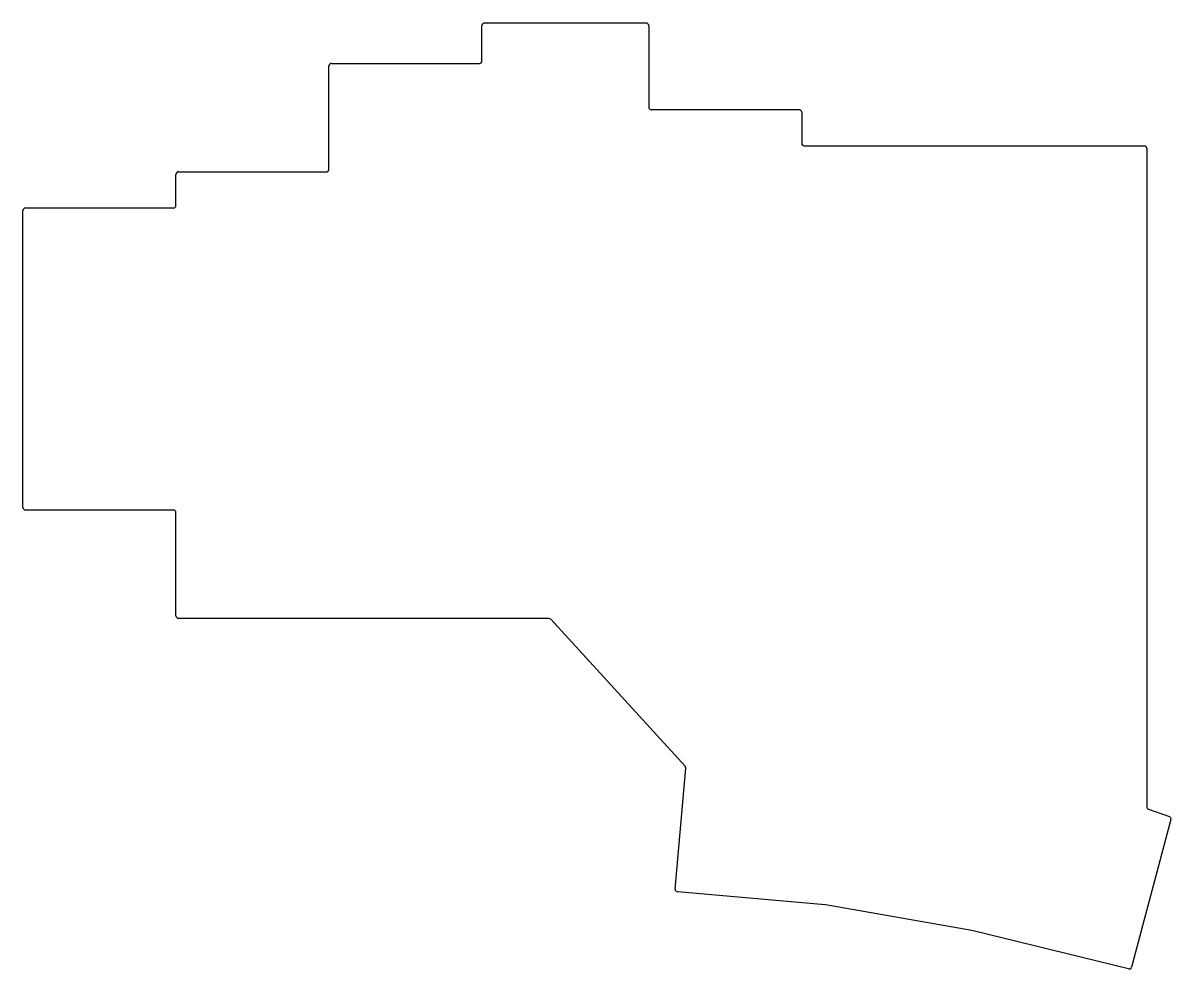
# Model space of a CAD drawing. Header units: millimetres. Extents: x -10 to 125, y -46 to 65.
import ezdxf

# ---------------------------------------------------------------- set-up
doc = ezdxf.new("R2010")
doc.units = ezdxf.units.MM

msp = doc.modelspace()

# ---------------------------------------------------------------- linework, layer by layer
for p, q in [((44.49, 65.03), (63.51, 65.03)), ((44.19, 60.56), (44.19, 64.72)), ((63.81, 64.72), (63.81, 55.12)), ((26.19, 47.81), (26.19, 59.97)), ((26.49, 60.27), (43.89, 60.27)), ((64.11, 54.83), (81.51, 54.83)), ((81.81, 54.52), (81.81, 50.88)), ((82.11, 50.58), (122.1, 50.58)), ((122.4, 50.27), (122.4, -27.16)), ((8.49, 47.52), (25.89, 47.52)), ((8.19, 43.56), (8.19, 47.22)), ((-9.51, 43.27), (7.89, 43.27)), ((-9.81, 8.04), (-9.81, 42.97)), ((7.89, 7.74), (-9.51, 7.74)), ((8.19, -4.71), (8.19, 7.43)), ((52.07, -5.01), (8.49, -5.01)), ((68.08, -22.39), (52.29, -5.11)), ((66.91, -36.84), (68.16, -22.61)), ((122.6, -27.44), (125.06, -28.32)), ((125.25, -28.68), (120.6, -46.03)), ((84.57, -38.69), (67.19, -37.17)), ((101.81, -41.71), (84.6, -38.69)), ((120.24, -46.24), (101.83, -41.71))]:
    msp.add_line(p, q)
for centre, start, end in [((44.49, 64.72), 90, 180), ((63.51, 64.72), 0, 90), ((26.49, 59.97), 90, 180), ((43.89, 60.56), 270, 0), ((64.11, 55.12), 180, 270), ((81.51, 54.52), 0, 90), ((82.11, 50.88), 180, 270), ((122.1, 50.27), 0, 90), ((8.49, 47.22), 90, 180), ((25.89, 47.81), 270, 0), ((-9.51, 42.97), 90, 180), ((7.89, 43.56), 270, 0), ((-9.51, 8.04), 180, 270), ((7.89, 7.43), 0, 90), ((8.49, -4.71), 180, 270), ((52.07, -5.32), 42.4362, 90), ((67.86, -22.59), 355, 42.4362), ((122.7, -27.16), 180, 250.3165), ((124.96, -28.6), 345, 70.3165), ((67.21, -36.87), 175, 265), ((84.55, -38.99), 80.0715, 85), ((101.76, -42), 76.164, 80.0715), ((120.31, -45.95), 256.164, 345)]:
    msp.add_arc(centre, 0.3, start, end)

doc.saveas('drawing.dxf')
